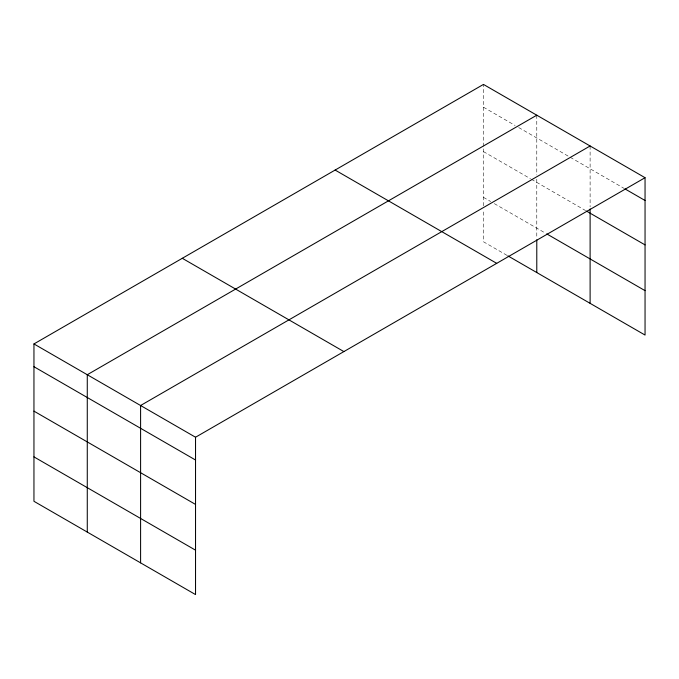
<?xml version="1.0" encoding="UTF-8"?>
<svg xmlns="http://www.w3.org/2000/svg" width="679" height="679" viewBox="0 0 679 679"><rect width="100%" height="100%" fill="white"/><g stroke="black" fill="none" stroke-linecap="round" stroke-linejoin="round"><path stroke-width="0.51" stroke-dasharray="3.4 2.55" d="M483.465 205.822L483.465 147.377M483.465 146.325L483.465 84.417M483.465 107.197L515.098 125.462M518.714 127.55L569.325 156.773M570.224 157.29L623.993 188.329M483.465 151.604L530.46 178.738M531.36 179.264L585.595 210.575M483.465 197.36L490.696 201.536M494.304 203.624L545.823 233.364M506.958 255.338L483.465 241.766L483.465 210.049M590.11 145.985L590.11 206.84M536.783 115.201L536.783 174.995M536.783 179.222L536.783 238.719"/><path stroke-width="1.02" d="M645.05 177.703L483.465 84.417L33.95 343.939L33.95 501.297L195.535 594.583L195.535 437.234L645.05 177.703L645.05 335.061L507.867 255.856M536.783 115.201L87.277 374.723L87.277 532.081M590.11 145.985L140.595 405.507L140.595 562.866M624.909 188.864L645.05 200.492M586.495 211.093L645.05 244.898M546.731 233.89L645.05 290.654M335.12 170.056L496.714 263.35M182.286 258.292L343.88 351.586M33.95 343.939L195.535 437.234M33.95 366.719L195.535 460.014M33.95 411.135L195.535 504.421M33.95 456.882L195.535 550.177M590.11 208.954L590.11 303.343M536.783 239.78L536.783 272.559"/></g></svg>
